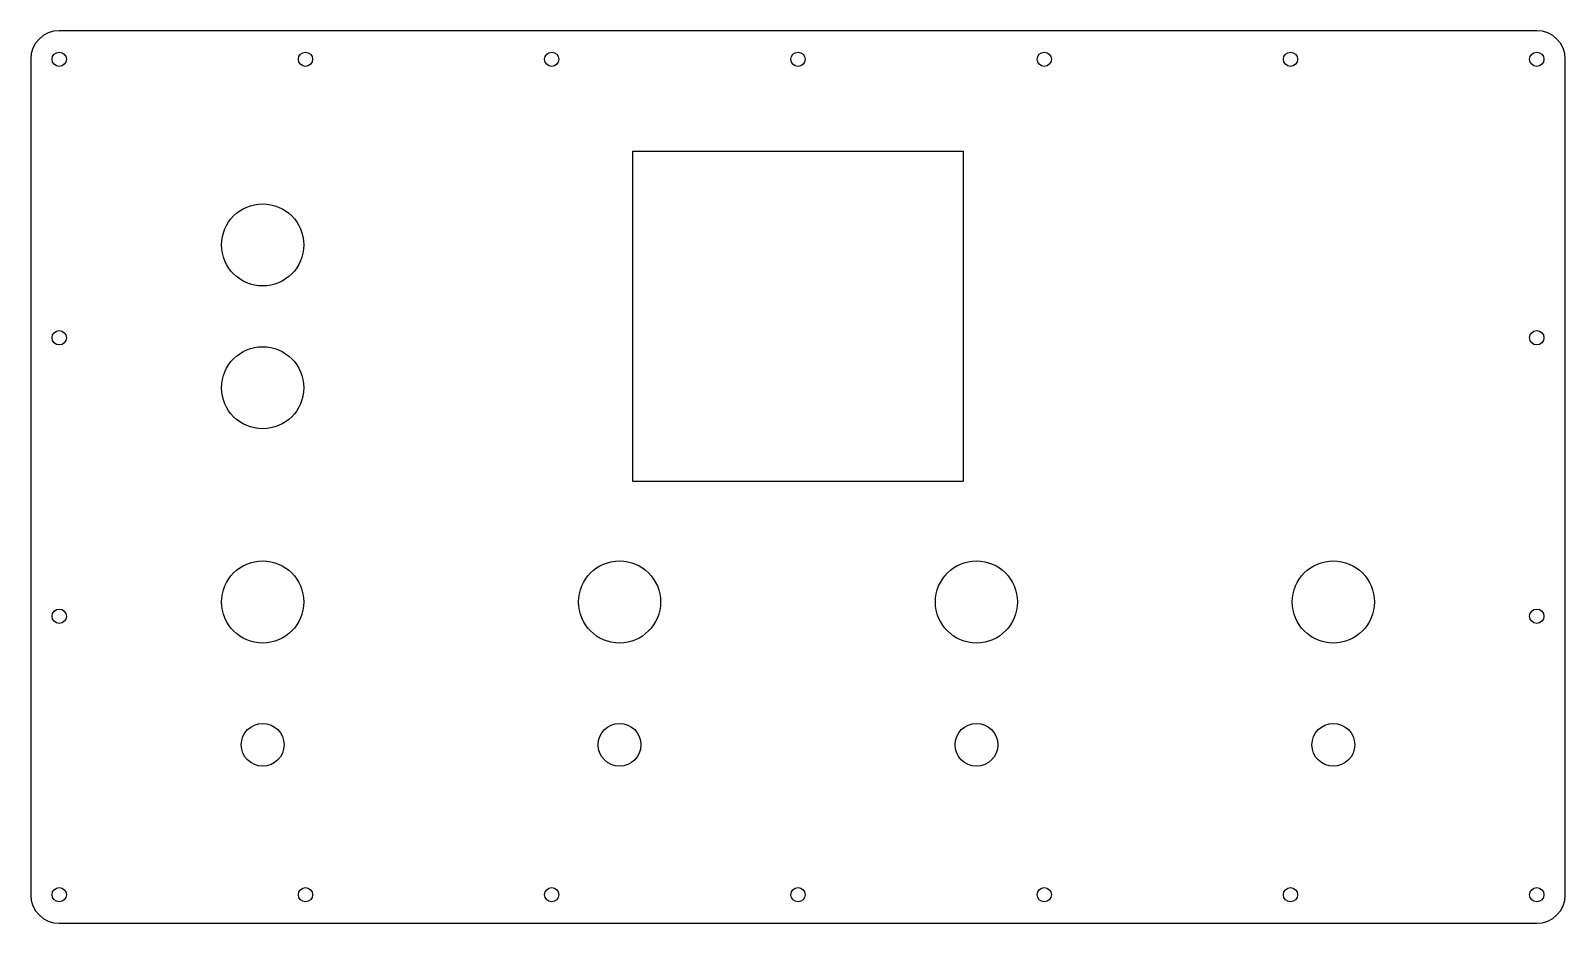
# Model space of a CAD drawing. Header units: millimetres. Extents: x -215 to 215, y 927 to 1177.
import ezdxf

# ---------------------------------------------------------------- set-up
doc = ezdxf.new("R2010")
doc.units = ezdxf.units.MM

msp = doc.modelspace()

# ---------------------------------------------------------------- linework, layer by layer
at = {"color": 7, "linetype": 'Continuous', "lineweight": 25}
for p, q in [((207, 1177), (-207, 1177)), ((-215, 1169), (-215, 935)), ((215, 935), (215, 1169)), ((-46.25, 1143.25), (46.25, 1143.25)), ((-46.25, 1050.75), (-46.25, 1143.25)), ((46.25, 1143.25), (46.25, 1050.75)), ((46.25, 1050.75), (-46.25, 1050.75)), ((-207, 927), (207, 927))]:
    msp.add_line(p, q, dxfattribs=at)
for centre, radius in [((-207, 1169), 2), ((-138, 1169), 2), ((-69, 1169), 2), ((0, 1169), 2), ((69, 1169), 2), ((138, 1169), 2), ((207, 1169), 2), ((-150, 1117), 11.5), ((-207, 1091), 2), ((207, 1091), 2), ((-150, 1077), 11.5), ((-150, 1017), 11.5), ((-50, 1017), 11.5), ((50, 1017), 11.5), ((150, 1017), 11.5), ((-207, 1013), 2), ((207, 1013), 2), ((-150, 977), 6), ((-50, 977), 6), ((50, 977), 6), ((150, 977), 6), ((-207, 935), 2), ((-138, 935), 2), ((-69, 935), 2), ((0, 935), 2), ((69, 935), 2), ((138, 935), 2), ((207, 935), 2)]:
    msp.add_circle(centre, radius, dxfattribs=at)
for centre, start, end in [((-207, 1169), 90, 180), ((207, 1169), 0, 90), ((-207, 935), 180, 270), ((207, 935), 270, 0)]:
    msp.add_arc(centre, 8, start, end, dxfattribs=at)

doc.saveas('drawing.dxf')
